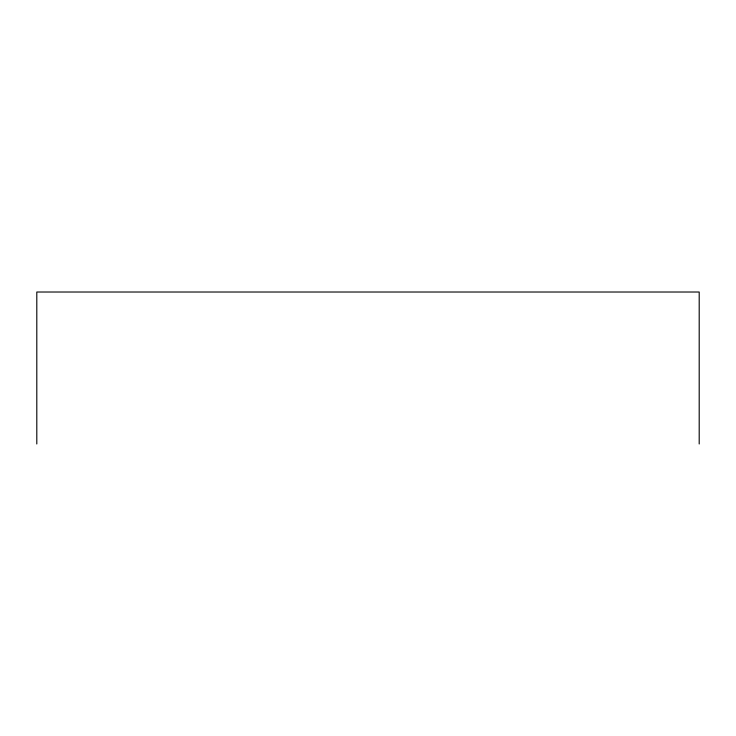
<?xml version="1.0" encoding="UTF-8"?>
<svg xmlns="http://www.w3.org/2000/svg" width="736" height="736" viewBox="0 0 736 736"><rect width="100%" height="100%" fill="white"/><g stroke="black" fill="none" stroke-linecap="round" stroke-linejoin="round"><path stroke-width="1.1" d="M699.2 443.983L699.2 292.017L36.8 292.017L36.8 443.983"/></g></svg>
